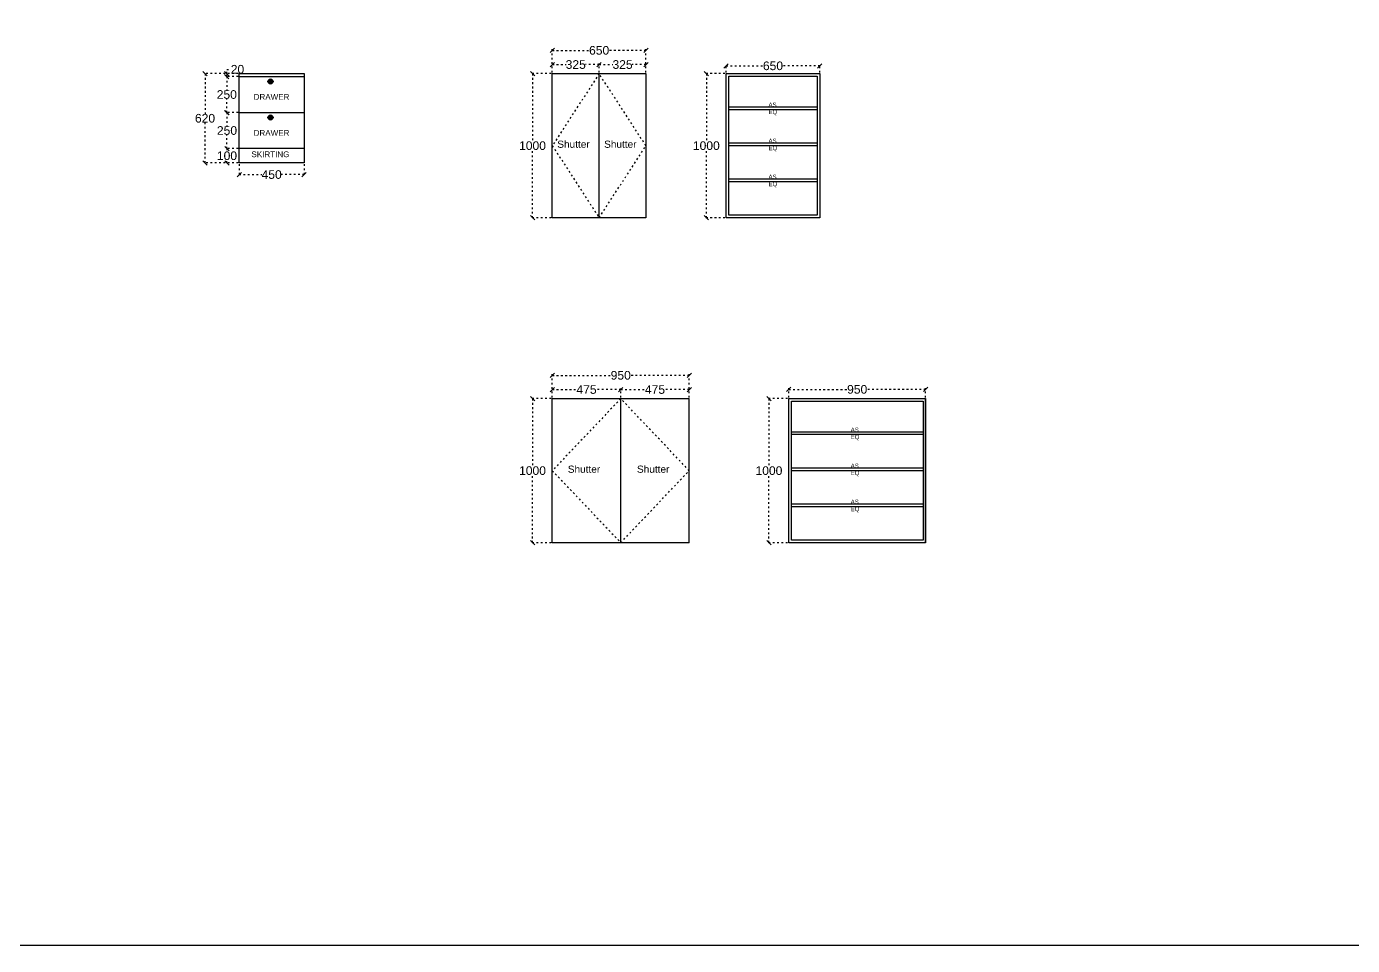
# Model space of a CAD drawing. Header units: millimetres. Extents: x 221542 to 643377, y 20779 to 241923.
# Drawn here: x 237451 to 246654, y 105454 to 111833 of the extents above; entities that cross this region are included whole.
import ezdxf

# ---------------------------------------------------------------- set-up
doc = ezdxf.new("R2010")
doc.units = ezdxf.units.MM
doc.header["$MEASUREMENT"] = 0
doc.linetypes.add('ACAD_ISO03W100', pattern=[30, 12, -18])
doc.layers.add('Walls', color=253, linetype='Continuous')
doc.layers.add('Words', color=7, linetype='Continuous')
doc.styles.get("Standard").update_dxf_attribs({"font": 'arial.ttf'})
doc.dimstyles.get("Standard").update_dxf_attribs({"dimtxt": 60, "dimasz": 30, "dimexe": 7.75, "dimexo": 8.13, "dimgap": 0.63, "dimtad": 0, "dimtih": 1, "dimtoh": 1, "dimdec": 0, "dimzin": 0, "dimtxsty": 'Standard', "dimblk": 'OBLIQUE', "dimcen": 2.25, "dimclrd": 1, "dimclre": 1, "dimclrt": 1, "dimadec": 0, "dimazin": 0, "dimtfac": 1, "dimtdec": 0, "dimtofl": 0, "dimtmove": 0, "dimatfit": 3, "dimfxl": 1, "dimtolj": 1, "dimtzin": 0, "dimlwd": 30, "dimarcsym": 0})

# ---------------------------------------------------------------- blocks, each defined once
blk = doc.blocks.new('_Oblique')
at = {"color": 0, "linetype": 'ByBlock', "lineweight": -2}
blk.add_line((-0.5, -0.5), (0.5, 0.5), dxfattribs=at)
blk = doc.blocks.new('*D320')
at = {"layer": 'Defpoints', "color": 0, "linetype": 'ACAD_ISO03W100', "transparency": 16777216}
for p in [(238927, 110885.5), (239377, 110885.5), (239377, 110805)]:
    blk.add_point(p, dxfattribs=at)
at = {"layer": 'Walls', "color": 1, "linetype": 'ACAD_ISO03W100', "lineweight": -2, "transparency": 16777216}
for p, q in [((238927, 110877.4), (238927, 110797.2)), ((239377, 110877.4), (239377, 110797.2))]:
    blk.add_line(p, q, dxfattribs=at)
at = {"layer": 'Walls', "color": 1, "linetype": 'ACAD_ISO03W100', "lineweight": 30, "transparency": 16777216}
for p, q in [((238927, 110805), (239084, 110805)), ((239377, 110805), (239220, 110805))]:
    blk.add_line(p, q, dxfattribs=at)
at = {"layer": 'Walls', "color": 1, "linetype": 'ACAD_ISO03W100', "lineweight": 30, "transparency": 16777216, "xscale": 30, "yscale": 30, "zscale": 30, "rotation": 180}
blk.add_blockref('_Oblique', (238927, 110805), dxfattribs=at)
at = {"layer": 'Walls', "color": 1, "linetype": 'ACAD_ISO03W100', "lineweight": 30, "transparency": 16777216, "xscale": 30, "yscale": 30, "zscale": 30}
blk.add_blockref('_Oblique', (239377, 110805), dxfattribs=at)
at = {"layer": 'Walls', "color": 1, "linetype": 'ACAD_ISO03W100', "transparency": 16777216, "insert": (239152, 110805), "char_height": 60, "attachment_point": 5}
blk.add_mtext('\\A1;450', dxfattribs=at)
blk = doc.blocks.new('*D321')
at = {"layer": 'Defpoints', "color": 0, "linetype": 'ACAD_ISO03W100', "transparency": 16777216}
for p in [(238842, 110985.5), (238927, 110985.5), (238927, 110885.5)]:
    blk.add_point(p, dxfattribs=at)
at = {"layer": 'Walls', "color": 1, "linetype": 'ACAD_ISO03W100', "lineweight": -2, "transparency": 16777216}
for p, q in [((238918.9, 110985.5), (238834.3, 110985.5)), ((238918.9, 110885.5), (238834.3, 110885.5))]:
    blk.add_line(p, q, dxfattribs=at)
at = {"layer": 'Walls', "color": 1, "linetype": 'ACAD_ISO03W100', "lineweight": 30, "transparency": 16777216}
for p, q in [((238842, 110985.5), (238842, 110966.8)), ((238842, 110885.5), (238842, 110904.2))]:
    blk.add_line(p, q, dxfattribs=at)
at = {"layer": 'Walls', "color": 1, "linetype": 'ACAD_ISO03W100', "lineweight": 30, "transparency": 16777216, "xscale": 30, "yscale": 30, "zscale": 30}
for p, rotation in [((238842, 110985.5), 90), ((238842, 110885.5), 270)]:
    blk.add_blockref('_Oblique', p, dxfattribs=dict(at, rotation=rotation))
at = {"layer": 'Walls', "color": 1, "linetype": 'ACAD_ISO03W100', "transparency": 16777216, "insert": (238842, 110935.5), "char_height": 60, "attachment_point": 5}
blk.add_mtext('\\A1;100', dxfattribs=at)
blk = doc.blocks.new('*D322')
at = {"layer": 'Defpoints', "color": 0, "linetype": 'ACAD_ISO03W100', "transparency": 16777216}
for p in [(238842, 111235.5), (238927, 111235.5), (238927, 110985.5)]:
    blk.add_point(p, dxfattribs=at)
at = {"layer": 'Walls', "color": 1, "linetype": 'ACAD_ISO03W100', "lineweight": -2, "transparency": 16777216}
for p, q in [((238918.9, 111235.5), (238834.3, 111235.5)), ((238918.9, 110985.5), (238834.3, 110985.5))]:
    blk.add_line(p, q, dxfattribs=at)
at = {"layer": 'Walls', "color": 1, "linetype": 'ACAD_ISO03W100', "lineweight": 30, "transparency": 16777216}
for p, q in [((238842, 111235.5), (238842, 111141.8)), ((238842, 110985.5), (238842, 111079.2))]:
    blk.add_line(p, q, dxfattribs=at)
at = {"layer": 'Walls', "color": 1, "linetype": 'ACAD_ISO03W100', "lineweight": 30, "transparency": 16777216, "xscale": 30, "yscale": 30, "zscale": 30}
for p, rotation in [((238842, 111235.5), 90), ((238842, 110985.5), 270)]:
    blk.add_blockref('_Oblique', p, dxfattribs=dict(at, rotation=rotation))
at = {"layer": 'Walls', "color": 1, "linetype": 'ACAD_ISO03W100', "transparency": 16777216, "insert": (238842, 111110.5), "char_height": 60, "attachment_point": 5}
blk.add_mtext('\\A1;250', dxfattribs=at)
blk = doc.blocks.new('*D323')
at = {"layer": 'Defpoints', "color": 0, "linetype": 'ACAD_ISO03W100', "transparency": 16777216}
for p in [(238840.8, 111485.5), (238927, 111485.5), (238927, 111235.5)]:
    blk.add_point(p, dxfattribs=at)
at = {"layer": 'Walls', "color": 1, "linetype": 'ACAD_ISO03W100', "lineweight": -2, "transparency": 16777216}
for p, q in [((238918.9, 111485.5), (238833, 111485.5)), ((238918.9, 111235.5), (238833, 111235.5))]:
    blk.add_line(p, q, dxfattribs=at)
at = {"layer": 'Walls', "color": 1, "linetype": 'ACAD_ISO03W100', "lineweight": 30, "transparency": 16777216}
for p, q in [((238840.8, 111485.5), (238840.8, 111391.8)), ((238840.8, 111235.5), (238840.8, 111329.2))]:
    blk.add_line(p, q, dxfattribs=at)
at = {"layer": 'Walls', "color": 1, "linetype": 'ACAD_ISO03W100', "lineweight": 30, "transparency": 16777216, "xscale": 30, "yscale": 30, "zscale": 30}
for p, rotation in [((238840.8, 111485.5), 90), ((238840.8, 111235.5), 270)]:
    blk.add_blockref('_Oblique', p, dxfattribs=dict(at, rotation=rotation))
at = {"layer": 'Walls', "color": 1, "linetype": 'ACAD_ISO03W100', "transparency": 16777216, "insert": (238840.8, 111360.5), "char_height": 60, "attachment_point": 5}
blk.add_mtext('\\A1;250', dxfattribs=at)
blk = doc.blocks.new('*D324')
at = {"layer": 'Defpoints', "color": 0, "linetype": 'ACAD_ISO03W100', "transparency": 16777216}
for p in [(238840.8, 111505.5), (238927, 111505.5), (238927, 111485.5)]:
    blk.add_point(p, dxfattribs=at)
at = {"layer": 'Walls', "color": 1, "linetype": 'ACAD_ISO03W100', "lineweight": -2, "transparency": 16777216}
for p, q in [((238918.9, 111505.5), (238833, 111505.5)), ((238918.9, 111485.5), (238833, 111485.5))]:
    blk.add_line(p, q, dxfattribs=at)
at = {"layer": 'Walls', "color": 1, "linetype": 'ACAD_ISO03W100', "lineweight": 30, "transparency": 16777216}
for p, q in [((238840.8, 111505.5), (238840.8, 111535.5)), ((238840.8, 111535.5), (238870.8, 111535.5)), ((238840.8, 111485.5), (238840.8, 111505.5))]:
    blk.add_line(p, q, dxfattribs=at)
at = {"layer": 'Walls', "color": 1, "linetype": 'ACAD_ISO03W100', "lineweight": 30, "transparency": 16777216, "xscale": 30, "yscale": 30, "zscale": 30}
for p, rotation in [((238840.8, 111505.5), 90), ((238840.8, 111485.5), 270)]:
    blk.add_blockref('_Oblique', p, dxfattribs=dict(at, rotation=rotation))
at = {"layer": 'Walls', "color": 1, "linetype": 'ACAD_ISO03W100', "transparency": 16777216, "insert": (238914.8, 111535.5), "char_height": 60, "attachment_point": 5}
blk.add_mtext('\\A1;20', dxfattribs=at)
blk = doc.blocks.new('*D325')
at = {"layer": 'Defpoints', "color": 0, "linetype": 'ACAD_ISO03W100', "transparency": 16777216}
for p in [(238689.5, 111505.5), (238927, 111505.5), (238927, 110885.5)]:
    blk.add_point(p, dxfattribs=at)
at = {"layer": 'Walls', "color": 1, "linetype": 'ACAD_ISO03W100', "lineweight": -2, "transparency": 16777216}
for p, q in [((238918.9, 111505.5), (238681.8, 111505.5)), ((238918.9, 110885.5), (238681.8, 110885.5))]:
    blk.add_line(p, q, dxfattribs=at)
at = {"layer": 'Walls', "color": 1, "linetype": 'ACAD_ISO03W100', "lineweight": 30, "transparency": 16777216}
for p, q in [((238689.5, 111505.5), (238689.5, 111226.8)), ((238689.5, 110885.5), (238689.5, 111164.2))]:
    blk.add_line(p, q, dxfattribs=at)
at = {"layer": 'Walls', "color": 1, "linetype": 'ACAD_ISO03W100', "lineweight": 30, "transparency": 16777216, "xscale": 30, "yscale": 30, "zscale": 30}
for p, rotation in [((238689.5, 111505.5), 90), ((238689.5, 110885.5), 270)]:
    blk.add_blockref('_Oblique', p, dxfattribs=dict(at, rotation=rotation))
at = {"layer": 'Walls', "color": 1, "linetype": 'ACAD_ISO03W100', "transparency": 16777216, "insert": (238689.5, 111195.5), "char_height": 60, "attachment_point": 5}
blk.add_mtext('\\A1;620', dxfattribs=at)
blk = doc.blocks.new('*D400')
at = {"layer": 'Defpoints', "color": 0, "linetype": 'ACAD_ISO03W100', "transparency": 16777216}
for p in [(241100, 111568.5), (241100, 111505.5), (241425, 111505.5)]:
    blk.add_point(p, dxfattribs=at)
at = {"layer": 'Walls', "color": 1, "linetype": 'ACAD_ISO03W100', "lineweight": -2, "transparency": 16777216}
for p, q in [((241100, 111513.6), (241100, 111576.2)), ((241425, 111513.6), (241425, 111576.2))]:
    blk.add_line(p, q, dxfattribs=at)
at = {"layer": 'Walls', "color": 1, "linetype": 'ACAD_ISO03W100', "lineweight": 30, "transparency": 16777216}
for p, q in [((241100, 111568.5), (241195.4, 111568.5)), ((241425, 111568.5), (241329.6, 111568.5))]:
    blk.add_line(p, q, dxfattribs=at)
at = {"layer": 'Walls', "color": 1, "linetype": 'ACAD_ISO03W100', "lineweight": 30, "transparency": 16777216, "xscale": 30, "yscale": 30, "zscale": 30, "rotation": 180}
blk.add_blockref('_Oblique', (241100, 111568.5), dxfattribs=at)
at = {"layer": 'Walls', "color": 1, "linetype": 'ACAD_ISO03W100', "lineweight": 30, "transparency": 16777216, "xscale": 30, "yscale": 30, "zscale": 30}
blk.add_blockref('_Oblique', (241425, 111568.5), dxfattribs=at)
at = {"layer": 'Walls', "color": 1, "linetype": 'ACAD_ISO03W100', "transparency": 16777216, "insert": (241262.5, 111568.5), "char_height": 60, "attachment_point": 5}
blk.add_mtext('\\A1;325', dxfattribs=at)
blk = doc.blocks.new('*D401')
at = {"layer": 'Defpoints', "color": 0, "linetype": 'ACAD_ISO03W100', "transparency": 16777216}
for p in [(241750, 111568.5), (241425, 111505.5), (241750, 111505.5)]:
    blk.add_point(p, dxfattribs=at)
at = {"layer": 'Walls', "color": 1, "linetype": 'ACAD_ISO03W100', "lineweight": -2, "transparency": 16777216}
for p, q in [((241425, 111513.6), (241425, 111576.2)), ((241750, 111513.6), (241750, 111576.2))]:
    blk.add_line(p, q, dxfattribs=at)
at = {"layer": 'Walls', "color": 1, "linetype": 'ACAD_ISO03W100', "lineweight": 30, "transparency": 16777216}
for p, q in [((241425, 111568.5), (241520.4, 111568.5)), ((241750, 111568.5), (241654.6, 111568.5))]:
    blk.add_line(p, q, dxfattribs=at)
at = {"layer": 'Walls', "color": 1, "linetype": 'ACAD_ISO03W100', "lineweight": 30, "transparency": 16777216, "xscale": 30, "yscale": 30, "zscale": 30, "rotation": 180}
blk.add_blockref('_Oblique', (241425, 111568.5), dxfattribs=at)
at = {"layer": 'Walls', "color": 1, "linetype": 'ACAD_ISO03W100', "lineweight": 30, "transparency": 16777216, "xscale": 30, "yscale": 30, "zscale": 30}
blk.add_blockref('_Oblique', (241750, 111568.5), dxfattribs=at)
at = {"layer": 'Walls', "color": 1, "linetype": 'ACAD_ISO03W100', "transparency": 16777216, "insert": (241587.5, 111568.5), "char_height": 60, "attachment_point": 5}
blk.add_mtext('\\A1;325', dxfattribs=at)
blk = doc.blocks.new('*D402')
at = {"layer": 'Defpoints', "color": 0, "linetype": 'ACAD_ISO03W100', "transparency": 16777216}
for p in [(241100, 111505.5), (240962.5, 110505.5), (241100, 110505.5)]:
    blk.add_point(p, dxfattribs=at)
at = {"layer": 'Walls', "color": 1, "linetype": 'ACAD_ISO03W100', "lineweight": -2, "transparency": 16777216}
for p, q in [((241091.9, 111505.5), (240954.8, 111505.5)), ((241091.9, 110505.5), (240954.8, 110505.5))]:
    blk.add_line(p, q, dxfattribs=at)
at = {"layer": 'Walls', "color": 1, "linetype": 'ACAD_ISO03W100', "lineweight": 30, "transparency": 16777216}
for p, q in [((240962.5, 111505.5), (240962.5, 111036.8)), ((240962.5, 110505.5), (240962.5, 110974.2))]:
    blk.add_line(p, q, dxfattribs=at)
at = {"layer": 'Walls', "color": 1, "linetype": 'ACAD_ISO03W100', "lineweight": 30, "transparency": 16777216, "xscale": 30, "yscale": 30, "zscale": 30}
for p, rotation in [((240962.5, 111505.5), 90), ((240962.5, 110505.5), 270)]:
    blk.add_blockref('_Oblique', p, dxfattribs=dict(at, rotation=rotation))
at = {"layer": 'Walls', "color": 1, "linetype": 'ACAD_ISO03W100', "transparency": 16777216, "insert": (240962.5, 111005.5), "char_height": 60, "attachment_point": 5}
blk.add_mtext('\\A1;1000', dxfattribs=at)
blk = doc.blocks.new('*D403')
at = {"layer": 'Defpoints', "color": 0, "linetype": 'ACAD_ISO03W100', "transparency": 16777216}
for p in [(241750, 111667), (241100, 111505.5), (241750, 111505.5)]:
    blk.add_point(p, dxfattribs=at)
at = {"layer": 'Walls', "color": 1, "linetype": 'ACAD_ISO03W100', "lineweight": -2, "transparency": 16777216}
for p, q in [((241100, 111513.6), (241100, 111674.8)), ((241750, 111513.6), (241750, 111674.8))]:
    blk.add_line(p, q, dxfattribs=at)
at = {"layer": 'Walls', "color": 1, "linetype": 'ACAD_ISO03W100', "lineweight": 30, "transparency": 16777216}
for p, q in [((241100, 111667), (241358, 111667)), ((241750, 111667), (241492, 111667))]:
    blk.add_line(p, q, dxfattribs=at)
at = {"layer": 'Walls', "color": 1, "linetype": 'ACAD_ISO03W100', "lineweight": 30, "transparency": 16777216, "xscale": 30, "yscale": 30, "zscale": 30, "rotation": 180}
blk.add_blockref('_Oblique', (241100, 111667), dxfattribs=at)
at = {"layer": 'Walls', "color": 1, "linetype": 'ACAD_ISO03W100', "lineweight": 30, "transparency": 16777216, "xscale": 30, "yscale": 30, "zscale": 30}
blk.add_blockref('_Oblique', (241750, 111667), dxfattribs=at)
at = {"layer": 'Walls', "color": 1, "linetype": 'ACAD_ISO03W100', "transparency": 16777216, "insert": (241425, 111667), "char_height": 60, "attachment_point": 5}
blk.add_mtext('\\A1;650', dxfattribs=at)
blk = doc.blocks.new('*D405')
at = {"layer": 'Defpoints', "color": 0, "linetype": 'ACAD_ISO03W100', "transparency": 16777216}
for p in [(242306.5, 111505.5), (242169, 110505.5), (242306.5, 110505.5)]:
    blk.add_point(p, dxfattribs=at)
at = {"layer": 'Walls', "color": 1, "linetype": 'ACAD_ISO03W100', "lineweight": -2, "transparency": 16777216}
for p, q in [((242298.4, 111505.5), (242161.3, 111505.5)), ((242298.4, 110505.5), (242161.3, 110505.5))]:
    blk.add_line(p, q, dxfattribs=at)
at = {"layer": 'Walls', "color": 1, "linetype": 'ACAD_ISO03W100', "lineweight": 30, "transparency": 16777216}
for p, q in [((242169, 111505.5), (242169, 111036.8)), ((242169, 110505.5), (242169, 110974.2))]:
    blk.add_line(p, q, dxfattribs=at)
at = {"layer": 'Walls', "color": 1, "linetype": 'ACAD_ISO03W100', "lineweight": 30, "transparency": 16777216, "xscale": 30, "yscale": 30, "zscale": 30}
for p, rotation in [((242169, 111505.5), 90), ((242169, 110505.5), 270)]:
    blk.add_blockref('_Oblique', p, dxfattribs=dict(at, rotation=rotation))
at = {"layer": 'Walls', "color": 1, "linetype": 'ACAD_ISO03W100', "transparency": 16777216, "insert": (242169, 111005.5), "char_height": 60, "attachment_point": 5}
blk.add_mtext('\\A1;1000', dxfattribs=at)
blk = doc.blocks.new('*D404')
at = {"layer": 'Defpoints', "color": 0, "linetype": 'ACAD_ISO03W100', "transparency": 16777216}
for p in [(242956.5, 111559.5), (242306.5, 111505.5), (242956.5, 111505.5)]:
    blk.add_point(p, dxfattribs=at)
at = {"layer": 'Walls', "color": 1, "linetype": 'ACAD_ISO03W100', "lineweight": -2, "transparency": 16777216}
for p, q in [((242306.5, 111513.6), (242306.5, 111567.2)), ((242956.5, 111513.6), (242956.5, 111567.2))]:
    blk.add_line(p, q, dxfattribs=at)
at = {"layer": 'Walls', "color": 1, "linetype": 'ACAD_ISO03W100', "lineweight": 30, "transparency": 16777216}
for p, q in [((242306.5, 111559.5), (242564.5, 111559.5)), ((242956.5, 111559.5), (242698.5, 111559.5))]:
    blk.add_line(p, q, dxfattribs=at)
at = {"layer": 'Walls', "color": 1, "linetype": 'ACAD_ISO03W100', "lineweight": 30, "transparency": 16777216, "xscale": 30, "yscale": 30, "zscale": 30, "rotation": 180}
blk.add_blockref('_Oblique', (242306.5, 111559.5), dxfattribs=at)
at = {"layer": 'Walls', "color": 1, "linetype": 'ACAD_ISO03W100', "lineweight": 30, "transparency": 16777216, "xscale": 30, "yscale": 30, "zscale": 30}
blk.add_blockref('_Oblique', (242956.5, 111559.5), dxfattribs=at)
at = {"layer": 'Walls', "color": 1, "linetype": 'ACAD_ISO03W100', "transparency": 16777216, "insert": (242631.5, 111559.5), "char_height": 60, "attachment_point": 5}
blk.add_mtext('\\A1;650', dxfattribs=at)
blk = doc.blocks.new('*D409')
at = {"layer": 'Defpoints', "color": 0, "linetype": 'ACAD_ISO03W100', "transparency": 16777216}
for p in [(241100, 109313), (241100, 109250), (241575, 109250)]:
    blk.add_point(p, dxfattribs=at)
at = {"layer": 'Walls', "color": 1, "linetype": 'ACAD_ISO03W100', "lineweight": -2, "transparency": 16777216}
for p, q in [((241100, 109258.1), (241100, 109320.7)), ((241575, 109258.1), (241575, 109320.7))]:
    blk.add_line(p, q, dxfattribs=at)
at = {"layer": 'Walls', "color": 1, "linetype": 'ACAD_ISO03W100', "lineweight": 30, "transparency": 16777216}
for p, q in [((241100, 109313), (241269.2, 109313)), ((241575, 109313), (241405.8, 109313))]:
    blk.add_line(p, q, dxfattribs=at)
at = {"layer": 'Walls', "color": 1, "linetype": 'ACAD_ISO03W100', "lineweight": 30, "transparency": 16777216, "xscale": 30, "yscale": 30, "zscale": 30, "rotation": 180}
blk.add_blockref('_Oblique', (241100, 109313), dxfattribs=at)
at = {"layer": 'Walls', "color": 1, "linetype": 'ACAD_ISO03W100', "lineweight": 30, "transparency": 16777216, "xscale": 30, "yscale": 30, "zscale": 30}
blk.add_blockref('_Oblique', (241575, 109313), dxfattribs=at)
at = {"layer": 'Walls', "color": 1, "linetype": 'ACAD_ISO03W100', "transparency": 16777216, "insert": (241337.5, 109313), "char_height": 60, "attachment_point": 5}
blk.add_mtext('\\A1;475', dxfattribs=at)
blk = doc.blocks.new('*D407')
at = {"layer": 'Defpoints', "color": 0, "linetype": 'ACAD_ISO03W100', "transparency": 16777216}
for p in [(241575, 109250), (242050, 109313), (242050, 109250)]:
    blk.add_point(p, dxfattribs=at)
at = {"layer": 'Walls', "color": 1, "linetype": 'ACAD_ISO03W100', "lineweight": -2, "transparency": 16777216}
for p, q in [((241575, 109258.1), (241575, 109320.8)), ((242050, 109258.1), (242050, 109320.8))]:
    blk.add_line(p, q, dxfattribs=at)
at = {"layer": 'Walls', "color": 1, "linetype": 'ACAD_ISO03W100', "lineweight": 30, "transparency": 16777216}
for p, q in [((241575, 109313), (241744.2, 109313)), ((242050, 109313), (241880.8, 109313))]:
    blk.add_line(p, q, dxfattribs=at)
at = {"layer": 'Walls', "color": 1, "linetype": 'ACAD_ISO03W100', "lineweight": 30, "transparency": 16777216, "xscale": 30, "yscale": 30, "zscale": 30, "rotation": 180}
blk.add_blockref('_Oblique', (241575, 109313), dxfattribs=at)
at = {"layer": 'Walls', "color": 1, "linetype": 'ACAD_ISO03W100', "lineweight": 30, "transparency": 16777216, "xscale": 30, "yscale": 30, "zscale": 30}
blk.add_blockref('_Oblique', (242050, 109313), dxfattribs=at)
at = {"layer": 'Walls', "color": 1, "linetype": 'ACAD_ISO03W100', "transparency": 16777216, "insert": (241812.5, 109313), "char_height": 60, "attachment_point": 5}
blk.add_mtext('\\A1;475', dxfattribs=at)
blk = doc.blocks.new('*D408')
at = {"layer": 'Defpoints', "color": 0, "linetype": 'ACAD_ISO03W100', "transparency": 16777216}
for p in [(241100, 109250), (240962.5, 108250), (241100, 108250)]:
    blk.add_point(p, dxfattribs=at)
at = {"layer": 'Walls', "color": 1, "linetype": 'ACAD_ISO03W100', "lineweight": -2, "transparency": 16777216}
for p, q in [((241091.9, 109250), (240954.8, 109250)), ((241091.9, 108250), (240954.8, 108250))]:
    blk.add_line(p, q, dxfattribs=at)
at = {"layer": 'Walls', "color": 1, "linetype": 'ACAD_ISO03W100', "lineweight": 30, "transparency": 16777216}
for p, q in [((240962.5, 109250), (240962.5, 108781.3)), ((240962.5, 108250), (240962.5, 108718.7))]:
    blk.add_line(p, q, dxfattribs=at)
at = {"layer": 'Walls', "color": 1, "linetype": 'ACAD_ISO03W100', "lineweight": 30, "transparency": 16777216, "xscale": 30, "yscale": 30, "zscale": 30}
for p, rotation in [((240962.5, 109250), 90), ((240962.5, 108250), 270)]:
    blk.add_blockref('_Oblique', p, dxfattribs=dict(at, rotation=rotation))
at = {"layer": 'Walls', "color": 1, "linetype": 'ACAD_ISO03W100', "transparency": 16777216, "insert": (240962.5, 108750), "char_height": 60, "attachment_point": 5}
blk.add_mtext('\\A1;1000', dxfattribs=at)
blk = doc.blocks.new('*D406')
at = {"layer": 'Defpoints', "color": 0, "linetype": 'ACAD_ISO03W100', "transparency": 16777216}
for p in [(242050, 109411.5), (241100, 109250), (242050, 109250)]:
    blk.add_point(p, dxfattribs=at)
at = {"layer": 'Walls', "color": 1, "linetype": 'ACAD_ISO03W100', "lineweight": -2, "transparency": 16777216}
for p, q in [((241100, 109258.1), (241100, 109419.2)), ((242050, 109258.1), (242050, 109419.2))]:
    blk.add_line(p, q, dxfattribs=at)
at = {"layer": 'Walls', "color": 1, "linetype": 'ACAD_ISO03W100', "lineweight": 30, "transparency": 16777216}
for p, q in [((241100, 109411.5), (241508.2, 109411.5)), ((242050, 109411.5), (241641.8, 109411.5))]:
    blk.add_line(p, q, dxfattribs=at)
at = {"layer": 'Walls', "color": 1, "linetype": 'ACAD_ISO03W100', "lineweight": 30, "transparency": 16777216, "xscale": 30, "yscale": 30, "zscale": 30, "rotation": 180}
blk.add_blockref('_Oblique', (241100, 109411.5), dxfattribs=at)
at = {"layer": 'Walls', "color": 1, "linetype": 'ACAD_ISO03W100', "lineweight": 30, "transparency": 16777216, "xscale": 30, "yscale": 30, "zscale": 30}
blk.add_blockref('_Oblique', (242050, 109411.5), dxfattribs=at)
at = {"layer": 'Walls', "color": 1, "linetype": 'ACAD_ISO03W100', "transparency": 16777216, "insert": (241575, 109411.5), "char_height": 60, "attachment_point": 5}
blk.add_mtext('\\A1;950', dxfattribs=at)
blk = doc.blocks.new('*D411')
at = {"layer": 'Defpoints', "color": 0, "linetype": 'ACAD_ISO03W100', "transparency": 16777216}
for p in [(242741, 109250), (242603.5, 108250), (242741, 108250)]:
    blk.add_point(p, dxfattribs=at)
at = {"layer": 'Walls', "color": 1, "linetype": 'ACAD_ISO03W100', "lineweight": -2, "transparency": 16777216}
for p, q in [((242732.9, 109250), (242595.8, 109250)), ((242732.9, 108250), (242595.8, 108250))]:
    blk.add_line(p, q, dxfattribs=at)
at = {"layer": 'Walls', "color": 1, "linetype": 'ACAD_ISO03W100', "lineweight": 30, "transparency": 16777216}
for p, q in [((242603.5, 109250), (242603.5, 108781.3)), ((242603.5, 108250), (242603.5, 108718.7))]:
    blk.add_line(p, q, dxfattribs=at)
at = {"layer": 'Walls', "color": 1, "linetype": 'ACAD_ISO03W100', "lineweight": 30, "transparency": 16777216, "xscale": 30, "yscale": 30, "zscale": 30}
for p, rotation in [((242603.5, 109250), 90), ((242603.5, 108250), 270)]:
    blk.add_blockref('_Oblique', p, dxfattribs=dict(at, rotation=rotation))
at = {"layer": 'Walls', "color": 1, "linetype": 'ACAD_ISO03W100', "transparency": 16777216, "insert": (242603.5, 108750), "char_height": 60, "attachment_point": 5}
blk.add_mtext('\\A1;1000', dxfattribs=at)
blk = doc.blocks.new('*D410')
at = {"layer": 'Defpoints', "color": 0, "linetype": 'ACAD_ISO03W100', "transparency": 16777216}
for p in [(242741, 109250), (243691, 109314), (243691, 109250)]:
    blk.add_point(p, dxfattribs=at)
at = {"layer": 'Walls', "color": 1, "linetype": 'ACAD_ISO03W100', "lineweight": -2, "transparency": 16777216}
for p, q in [((242741, 109258.1), (242741, 109321.8)), ((243691, 109258.1), (243691, 109321.8))]:
    blk.add_line(p, q, dxfattribs=at)
at = {"layer": 'Walls', "color": 1, "linetype": 'ACAD_ISO03W100', "lineweight": 30, "transparency": 16777216}
for p, q in [((242741, 109314), (243149.2, 109314)), ((243691, 109314), (243282.8, 109314))]:
    blk.add_line(p, q, dxfattribs=at)
at = {"layer": 'Walls', "color": 1, "linetype": 'ACAD_ISO03W100', "lineweight": 30, "transparency": 16777216, "xscale": 30, "yscale": 30, "zscale": 30, "rotation": 180}
blk.add_blockref('_Oblique', (242741, 109314), dxfattribs=at)
at = {"layer": 'Walls', "color": 1, "linetype": 'ACAD_ISO03W100', "lineweight": 30, "transparency": 16777216, "xscale": 30, "yscale": 30, "zscale": 30}
blk.add_blockref('_Oblique', (243691, 109314), dxfattribs=at)
at = {"layer": 'Walls', "color": 1, "linetype": 'ACAD_ISO03W100', "transparency": 16777216, "insert": (243216, 109314), "char_height": 60, "attachment_point": 5}
blk.add_mtext('\\A1;950', dxfattribs=at)

msp = doc.modelspace()

# ---------------------------------------------------------------- hatches: boundary and pattern name
at = {"layer": 'Walls', "linetype": 'ByBlock', "true_color": 0x000000}
h = msp.add_hatch(color=18, dxfattribs=at)
h.dxf.hatch_style = 1
h.set_gradient(color1=(255, 255, 255), color2=(199, 200, 202), name='INVSPHERICAL')
h.paths.add_polyline_path([(239126.5, 111451.1, 1), (239161.5, 111451.1, 1)])
h = msp.add_hatch(color=18, dxfattribs=at)
h.dxf.hatch_style = 1
h.set_gradient(color1=(255, 255, 255), color2=(199, 200, 202), name='INVSPHERICAL')
h.paths.add_polyline_path([(239126.5, 111201.1, 1), (239161.5, 111201.1, 1)])

# ---------------------------------------------------------------- linework, layer by layer
at = {"layer": 'Walls', "color": 18, "true_color": 0x000000}
for p, q in [((238927, 110885.5), (238927, 111505.5)), ((238927, 111505.5), (239377, 111505.5)), ((238927, 111485.5), (239377, 111485.5)), ((239377, 111505.5), (239377, 110885.5)), ((241100, 111505.5), (241750, 111505.5)), ((241100, 110505.5), (241100, 111505.5)), ((241425, 110505.5), (241425, 111505.5)), ((241750, 111505.5), (241750, 110505.5)), ((242306.5, 111505.5), (242956.5, 111505.5)), ((242306.5, 110505.5), (242306.5, 111505.5)), ((242324.5, 111487.5), (242938.5, 111487.5)), ((242324.5, 110523.5), (242324.5, 111487.5)), ((242938.5, 111487.5), (242938.5, 110523.5)), ((242956.5, 111505.5), (242956.5, 110505.5)), ((242938.5, 111273.5), (242324.5, 111273.5)), ((238927, 111235.5), (239377, 111235.5)), ((242938.5, 111255.5), (242324.5, 111255.5)), ((242938.5, 111023.5), (242324.5, 111023.5)), ((242938.5, 111005.5), (242324.5, 111005.5)), ((239377, 110985.5), (238927, 110985.5)), ((239377, 110885.5), (238927, 110885.5)), ((242938.5, 110773.5), (242324.5, 110773.5)), ((242938.5, 110755.5), (242324.5, 110755.5)), ((241750, 110505.5), (241100, 110505.5)), ((242956.5, 110505.5), (242306.5, 110505.5)), ((242938.5, 110523.5), (242324.5, 110523.5)), ((241100, 109250), (242050, 109250)), ((241100, 108250), (241100, 109250)), ((241575, 108250), (241575, 109250)), ((242050, 108250), (242050, 109250)), ((242741, 109250), (243691, 109250)), ((242741, 108250), (242741, 109250)), ((243691, 108250), (243691, 109250)), ((243673, 109018), (242759, 109018)), ((243673, 109000), (242759, 109000)), ((243673, 108768), (242759, 108768)), ((243673, 108750), (242759, 108750)), ((243673, 108518), (242759, 108518)), ((243673, 108500), (242759, 108500)), ((242050, 108250), (241100, 108250)), ((243691, 108250), (242741, 108250))]:
    msp.add_line(p, q, dxfattribs=at)
for points in [[(221541.5, 129286.5), (264020, 129286.5), (264020, 105454.5), (221541.5, 105454.5)], [(242306.5, 111505.5), (242956.5, 111505.5), (242956.5, 110505.5), (242306.5, 110505.5)], [(242741, 109250), (243691, 109250), (243691, 108250), (242741, 108250)], [(242759, 109232), (243673, 109232), (243673, 108268), (242759, 108268)]]:
    msp.add_lwpolyline(points, close=True, dxfattribs=at)
at = {"layer": 'Walls', "color": 9, "linetype": 'ACAD_ISO03W100', "true_color": 0xc7c8ca}
for points in [[(241425, 111505.5), (241100, 111005.5), (241425, 110505.5), (241750, 111005.5), (241425, 111505.5)], [(241575, 109250), (241100, 108750), (241575, 108250), (242050, 108750), (241575, 109250)]]:
    msp.add_lwpolyline(points, dxfattribs=at)
at = {"layer": 'Walls', "color": 18, "true_color": 0x000000}
for centre in [(239144, 111451.1), (239144, 111201.1)]:
    msp.add_circle(centre, 17.5, dxfattribs=at)

# ---------------------------------------------------------------- texts
at = {"color": 7, "char_height": 40, "attachment_point": 1}
for insert in [(239027, 111364), (239027, 111114)]:
    msp.add_mtext_dynamic_manual_height_columns('DRAWER', width=246.425, gutter_width=1213, heights=[0], dxfattribs=dict(at, insert=insert))
at = {"attachment_point": 1}
for s, insert, char_height in [('Shutter', (241134.5, 111040.9), 50), ('Shutter', (241459.5, 111040.9), 50), ('SKIRTING', (239011.5, 110965.9), 40), ('Shutter', (241207.5, 108785.4), 50), ('Shutter', (241687.5, 108785.4), 50)]:
    msp.add_mtext_dynamic_manual_height_columns(s, width=1609.978, gutter_width=12.5, heights=[0], dxfattribs=dict(at, insert=insert, char_height=char_height))
at = {"layer": 'Words', "color": 0, "char_height": 30, "attachment_point": 1}
for insert in [(242600.5, 111304.4), (242600.5, 111054.4), (242600.5, 110804.4), (243171, 109048.9), (243171, 108798.9), (243171, 108548.9)]:
    msp.add_mtext_dynamic_manual_height_columns('AS\\PEQ', width=1178.022, gutter_width=866.4, heights=[0], dxfattribs=dict(at, insert=insert))

# ---------------------------------------------------------------- dimensions: what is measured, and where the dimension line sits
at = {"layer": 'Walls', "color": 9, "linetype": 'ACAD_ISO03W100', "true_color": 0xc7c8ca}
for base, p1, p2, picture, middle in [((241750, 111667), (241100, 111505.5), (241750, 111505.5), '*D403', (241425, 111667)), ((241100, 111568.5), (241425, 111505.5), (241100, 111505.5), '*D400', (241262.5, 111568.5)), ((241750, 111568.5), (241425, 111505.5), (241750, 111505.5), '*D401', (241587.5, 111568.5)), ((242050, 109411.5), (241100, 109250), (242050, 109250), '*D406', (241575, 109411.5)), ((241100, 109313), (241575, 109250), (241100, 109250), '*D409', (241337.5, 109313)), ((242050, 109313), (241575, 109250), (242050, 109250), '*D407', (241812.5, 109313))]:
    dim = msp.add_linear_dim(base=base, p1=p1, p2=p2, dimstyle='Standard', dxfattribs=at)
    dim.commit()
    dim.dimension.update_dxf_attribs({"geometry": picture, "text_midpoint": middle})
at = {"layer": 'Walls', "color": 18, "linetype": 'ACAD_ISO03W100', "true_color": 0x000000}
for base, p1, p2, picture, middle in [((238840.8, 111505.5), (238927, 111485.5), (238927, 111505.5), '*D324', (238914.8, 111535.5)), ((238689.5, 111505.5), (238927, 110885.5), (238927, 111505.5), '*D325', (238689.5, 111195.5)), ((238840.8, 111485.5), (238927, 111235.5), (238927, 111485.5), '*D323', (238840.8, 111360.5)), ((238842, 111235.5), (238927, 110985.5), (238927, 111235.5), '*D322', (238842, 111110.5)), ((238842, 110985.5), (238927, 110885.5), (238927, 110985.5), '*D321', (238842, 110935.5))]:
    dim = msp.add_linear_dim(base=base, p1=p1, p2=p2, angle=90, dimstyle='Standard', dxfattribs=at)
    dim.commit()
    dim.dimension.update_dxf_attribs({"geometry": picture, "text_midpoint": middle})
at = {"layer": 'Walls', "color": 9, "linetype": 'ACAD_ISO03W100', "true_color": 0xc7c8ca}
for base, p1, p2, picture, middle in [((242956.5, 111559.5), (242306.5, 111505.5), (242956.5, 111505.5), '*D404', (242631.5, 111559.5)), ((243691, 109314), (242741, 109250), (243691, 109250), '*D410', (243216, 109314))]:
    dim = msp.add_linear_dim(base=base, p1=p1, p2=p2, dimstyle='Standard', dxfattribs=at)
    dim.commit()
    dim.dimension.update_dxf_attribs({"geometry": picture, "text_midpoint": middle, "dimtype": 160})
for base, p1, p2, picture, middle in [((240962.5, 110505.5), (241100, 111505.5), (241100, 110505.5), '*D402', (240962.5, 111005.5)), ((242169, 110505.5), (242306.5, 111505.5), (242306.5, 110505.5), '*D405', (242169, 111005.5)), ((240962.5, 108250), (241100, 109250), (241100, 108250), '*D408', (240962.5, 108750)), ((242603.5, 108250), (242741, 109250), (242741, 108250), '*D411', (242603.5, 108750))]:
    dim = msp.add_linear_dim(base=base, p1=p1, p2=p2, angle=90, dimstyle='Standard', dxfattribs=at)
    dim.commit()
    dim.dimension.update_dxf_attribs({"geometry": picture, "text_midpoint": middle})
at = {"layer": 'Walls', "color": 18, "linetype": 'ACAD_ISO03W100', "true_color": 0x000000}
dim = msp.add_linear_dim(base=(239377, 110805), p1=(238927, 110885.5), p2=(239377, 110885.5), dimstyle='Standard', dxfattribs=at)
dim.commit()
dim.dimension.update_dxf_attribs({"geometry": '*D320', "text_midpoint": (239152, 110805)})

doc.saveas('drawing.dxf')
